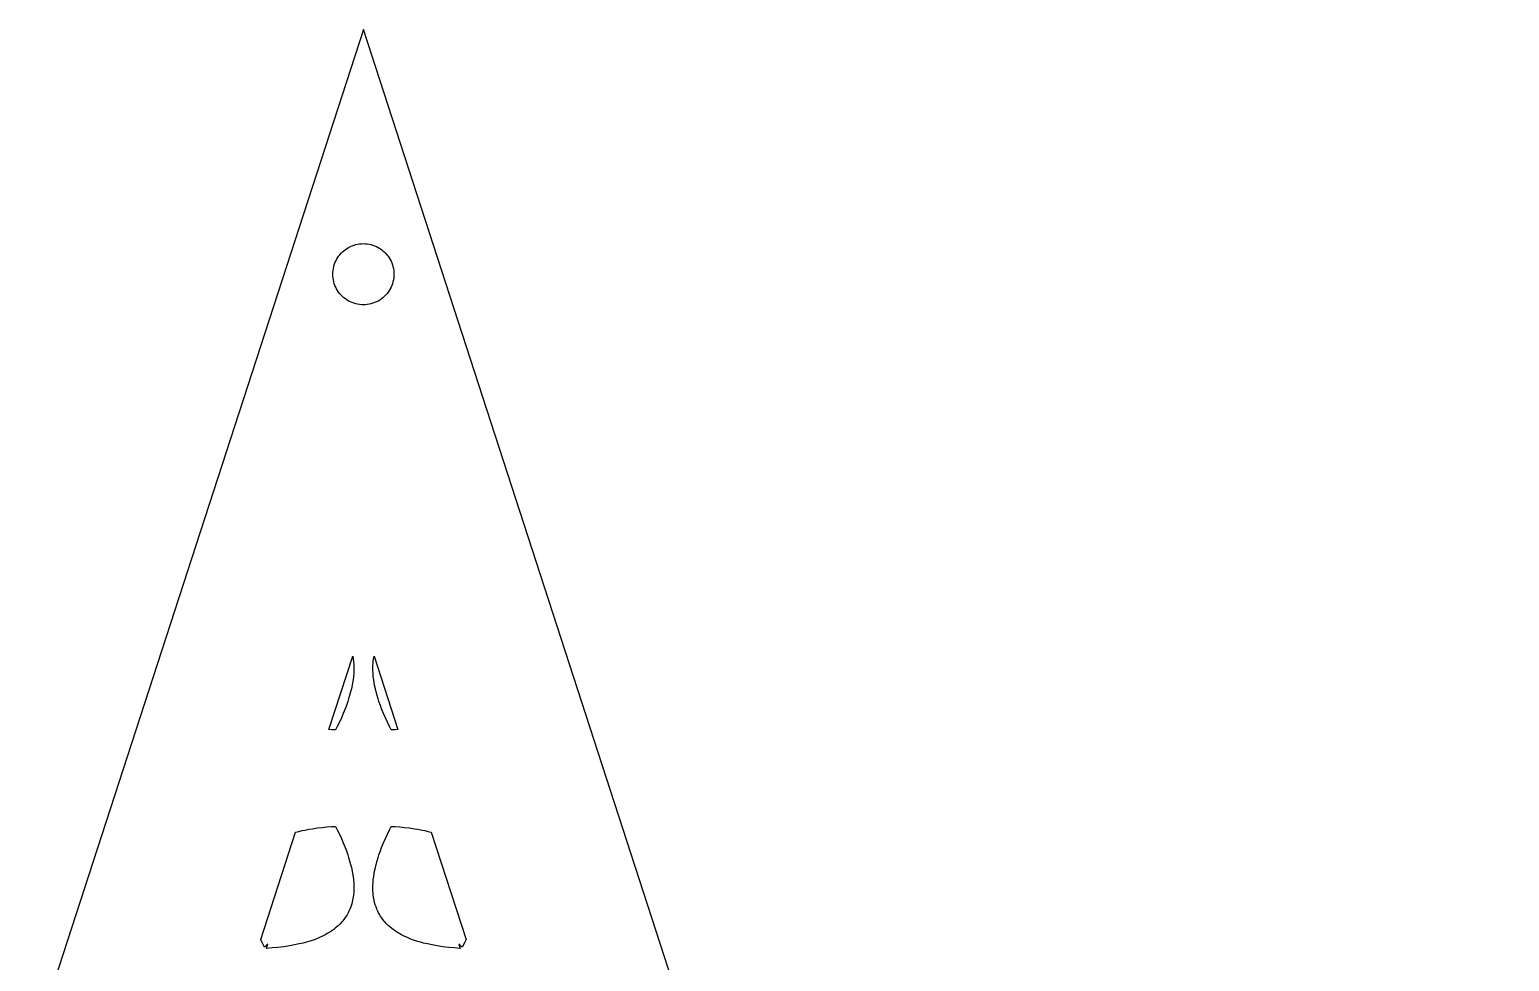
# Model space of a CAD drawing. Header units: metres. Extents: x -75 to 75, y 0 to 231.
# Drawn here: x -21.8 to 75, y 169.9 to 230.8 of the extents above; entities that cross this region are included whole.
import ezdxf

# ---------------------------------------------------------------- set-up
doc = ezdxf.new("R2010")
doc.units = ezdxf.units.M

msp = doc.modelspace()

# ---------------------------------------------------------------- linework, layer by layer
for p, q in [((0, 230.826), (-75, 0)), ((75, 0), (0, 230.826)), ((-1.68864, 215.898), (-1.61803, 216.002)), ((-1.61803, 216.002), (-1.54102, 216.101)), ((-1.54102, 216.101), (-1.45793, 216.195)), ((-1.45793, 216.195), (-1.36908, 216.284)), ((-1.36908, 216.284), (-1.27484, 216.367)), ((-1.27484, 216.367), (-1.17557, 216.444)), ((-1.17557, 216.444), (-1.07164, 216.515)), ((-1.07164, 216.515), (-0.9635, 216.579)), ((-0.9635, 216.579), (-0.85155, 216.636)), ((-0.85155, 216.636), (-0.73624, 216.686)), ((-0.73624, 216.686), (-0.61803, 216.728)), ((-0.61803, 216.728), (-0.49738, 216.763)), ((-0.49738, 216.763), (-0.37476, 216.791)), ((-0.37476, 216.791), (-0.25066, 216.81)), ((-0.25066, 216.81), (-0.12558, 216.822)), ((-0.12558, 216.822), (0, 216.826)), ((0, 216.826), (0.12558, 216.822)), ((0.12558, 216.822), (0.25066, 216.81)), ((0.25066, 216.81), (0.37476, 216.791)), ((0.37476, 216.791), (0.49738, 216.763)), ((0.49738, 216.763), (0.61803, 216.728)), ((0.61803, 216.728), (0.73624, 216.686)), ((0.73624, 216.686), (0.85155, 216.636)), ((0.85155, 216.636), (0.9635, 216.579)), ((0.9635, 216.579), (1.07164, 216.515)), ((1.07164, 216.515), (1.17557, 216.444)), ((1.17557, 216.444), (1.27484, 216.367)), ((1.27484, 216.367), (1.36908, 216.284)), ((1.36908, 216.284), (1.45793, 216.195)), ((1.45793, 216.195), (1.54102, 216.101)), ((1.54102, 216.101), (1.61803, 216.002)), ((1.61803, 216.002), (1.68864, 215.898)), ((-1.99605, 214.952), (-1.98422, 215.077)), ((-1.98422, 215.077), (-1.96457, 215.201)), ((-1.96457, 215.201), (-1.93716, 215.324)), ((-1.93716, 215.324), (-1.9021, 215.444)), ((-1.9021, 215.444), (-1.85954, 215.562)), ((-1.85954, 215.562), (-1.80965, 215.678)), ((-1.80965, 215.678), (-1.75261, 215.79)), ((-1.75261, 215.79), (-1.68864, 215.898)), ((1.68864, 215.898), (1.75261, 215.79)), ((1.75261, 215.79), (1.80965, 215.678)), ((1.80965, 215.678), (1.85954, 215.562)), ((1.85954, 215.562), (1.9021, 215.444)), ((1.9021, 215.444), (1.93716, 215.324)), ((1.93716, 215.324), (1.96457, 215.201)), ((1.96457, 215.201), (1.98422, 215.077)), ((1.98422, 215.077), (1.99605, 214.952)), ((-2, 214.826), (-1.99605, 214.952)), ((-1.99605, 214.701), (-2, 214.826)), ((-1.98422, 214.576), (-1.99605, 214.701)), ((-1.96457, 214.451), (-1.98422, 214.576)), ((-1.93716, 214.329), (-1.96457, 214.451)), ((-1.9021, 214.208), (-1.93716, 214.329)), ((-1.85954, 214.09), (-1.9021, 214.208)), ((-1.80965, 213.975), (-1.85954, 214.09)), ((1.85954, 214.09), (1.80965, 213.975)), ((1.9021, 214.208), (1.85954, 214.09)), ((1.93716, 214.329), (1.9021, 214.208)), ((1.96457, 214.451), (1.93716, 214.329)), ((1.98422, 214.576), (1.96457, 214.451)), ((1.99605, 214.701), (1.98422, 214.576)), ((1.99605, 214.952), (2, 214.826)), ((2, 214.826), (1.99605, 214.701)), ((-1.75261, 213.863), (-1.80965, 213.975)), ((-1.68864, 213.755), (-1.75261, 213.863)), ((-1.61803, 213.651), (-1.68864, 213.755)), ((-1.54102, 213.551), (-1.61803, 213.651)), ((-1.45793, 213.457), (-1.54102, 213.551)), ((-1.36908, 213.368), (-1.45793, 213.457)), ((-1.27484, 213.285), (-1.36908, 213.368)), ((-1.17557, 213.208), (-1.27484, 213.285)), ((-1.07164, 213.138), (-1.17557, 213.208)), ((-0.9635, 213.074), (-1.07164, 213.138)), ((-0.85155, 213.017), (-0.9635, 213.074)), ((0.9635, 213.074), (0.85155, 213.017)), ((1.07164, 213.138), (0.9635, 213.074)), ((1.17557, 213.208), (1.07164, 213.138)), ((1.27484, 213.285), (1.17557, 213.208)), ((1.36908, 213.368), (1.27484, 213.285)), ((1.45793, 213.457), (1.36908, 213.368)), ((1.54102, 213.551), (1.45793, 213.457)), ((1.61803, 213.651), (1.54102, 213.551)), ((1.68864, 213.755), (1.61803, 213.651)), ((1.75261, 213.863), (1.68864, 213.755)), ((1.80965, 213.975), (1.75261, 213.863)), ((-0.73624, 212.967), (-0.85155, 213.017)), ((-0.61803, 212.924), (-0.73624, 212.967)), ((-0.49738, 212.889), (-0.61803, 212.924)), ((-0.37476, 212.862), (-0.49738, 212.889)), ((-0.25066, 212.842), (-0.37476, 212.862)), ((-0.12558, 212.83), (-0.25066, 212.842)), ((0, 212.826), (-0.12558, 212.83)), ((0.12558, 212.83), (0, 212.826)), ((0.25066, 212.842), (0.12558, 212.83)), ((0.37476, 212.862), (0.25066, 212.842)), ((0.49738, 212.889), (0.37476, 212.862)), ((0.61803, 212.924), (0.49738, 212.889)), ((0.73624, 212.967), (0.61803, 212.924)), ((0.85155, 213.017), (0.73624, 212.967)), ((-2.25752, 185.046), (-0.7009, 189.836)), ((-0.7009, 189.836), (-0.66788, 189.653)), ((0.66788, 189.653), (0.70119, 189.835)), ((0.70119, 189.835), (2.25752, 185.046)), ((-0.66788, 189.653), (-0.64728, 189.492)), ((-0.64728, 189.492), (-0.63492, 189.36)), ((-0.63492, 189.36), (-0.62714, 189.227)), ((-0.62347, 188.917), (-0.63171, 188.739)), ((-0.62714, 189.227), (-0.62347, 189.126)), ((-0.62347, 189.126), (-0.62347, 188.917)), ((0.62302, 189.126), (0.62714, 189.227)), ((0.62393, 188.916), (0.62302, 189.126)), ((0.63171, 188.74), (0.62393, 188.916)), ((0.62714, 189.227), (0.63492, 189.36)), ((0.63492, 189.36), (0.64728, 189.492)), ((0.64728, 189.492), (0.66788, 189.653)), ((-0.73379, 187.952), (-0.78415, 187.716)), ((-0.70496, 188.107), (-0.73379, 187.952)), ((-0.67612, 188.297), (-0.70496, 188.107)), ((-0.64911, 188.52), (-0.67612, 188.297)), ((-0.63171, 188.739), (-0.64911, 188.52)), ((0.64911, 188.522), (0.63171, 188.74)), ((0.67612, 188.298), (0.64911, 188.522)), ((0.70541, 188.107), (0.67612, 188.298)), ((0.73379, 187.953), (0.70541, 188.107)), ((0.78415, 187.716), (0.73379, 187.953)), ((-0.96359, 187.057), (-1.01944, 186.888)), ((-0.90088, 187.268), (-0.96359, 187.057)), ((-0.83359, 187.514), (-0.90088, 187.268)), ((-0.78415, 187.716), (-0.83359, 187.514)), ((0.83359, 187.514), (0.78415, 187.716)), ((0.90042, 187.268), (0.83359, 187.514)), ((0.96405, 187.057), (0.90042, 187.268)), ((1.01898, 186.888), (0.96405, 187.057)), ((-1.32019, 186.091), (-1.43875, 185.813)), ((-1.19293, 186.406), (-1.32019, 186.091)), ((-1.10962, 186.627), (-1.19293, 186.406)), ((-1.01944, 186.888), (-1.10962, 186.627)), ((1.11008, 186.627), (1.01898, 186.888)), ((1.19247, 186.406), (1.11008, 186.627)), ((1.32019, 186.091), (1.19247, 186.406)), ((1.43875, 185.814), (1.32019, 186.091)), ((-2.07458, 185.031), (-2.25752, 185.046)), ((-1.81961, 185.016), (-2.07458, 185.031)), ((-1.70471, 185.245), (-1.81961, 185.016)), ((-1.56784, 185.532), (-1.70471, 185.245)), ((-1.43875, 185.813), (-1.56784, 185.532)), ((1.56784, 185.532), (1.43875, 185.814)), ((1.70471, 185.245), (1.56784, 185.532)), ((1.81961, 185.016), (1.70471, 185.245)), ((2.07458, 185.031), (1.81961, 185.016)), ((2.25752, 185.046), (2.07458, 185.031)), ((-6.71681, 171.321), (-4.44035, 178.327)), ((-4.44035, 178.327), (-4.22882, 178.383)), ((-4.22882, 178.383), (-4.01459, 178.434)), ((-4.01459, 178.434), (-3.83926, 178.471)), ((-3.83926, 178.471), (-3.56964, 178.522)), ((-3.56964, 178.522), (-3.33572, 178.561)), ((-3.33572, 178.561), (-2.99881, 178.609)), ((-2.99881, 178.609), (-2.69989, 178.645)), ((-2.69989, 178.645), (-2.39182, 178.674)), ((-2.39182, 178.674), (-2.07458, 178.699)), ((-2.07458, 178.699), (-1.81961, 178.714)), ((-1.81961, 178.714), (-1.70471, 178.485)), ((-1.70471, 178.485), (-1.56784, 178.198)), ((-1.56784, 178.198), (-1.43875, 177.916)), ((1.43875, 177.916), (1.56784, 178.198)), ((1.56784, 178.198), (1.70471, 178.485)), ((1.70471, 178.485), (1.81961, 178.714)), ((1.81961, 178.714), (2.07458, 178.699)), ((2.07458, 178.699), (2.39182, 178.674)), ((2.39182, 178.674), (2.69989, 178.645)), ((2.69989, 178.645), (2.99881, 178.609)), ((2.99881, 178.609), (3.33572, 178.561)), ((3.33572, 178.561), (3.56964, 178.523)), ((3.56964, 178.523), (3.83926, 178.471)), ((3.83926, 178.471), (4.01459, 178.434)), ((4.01459, 178.434), (4.22882, 178.383)), ((4.22882, 178.383), (4.44035, 178.327)), ((4.44035, 178.327), (6.71684, 171.321)), ((-1.43875, 177.916), (-1.32019, 177.639)), ((-1.32019, 177.639), (-1.19247, 177.323)), ((-1.19247, 177.323), (-1.11008, 177.103)), ((1.10962, 177.103), (1.19293, 177.323)), ((1.19293, 177.323), (1.32019, 177.639)), ((1.32019, 177.639), (1.43875, 177.916)), ((-1.11008, 177.103), (-1.01898, 176.842)), ((-1.01898, 176.842), (-0.96405, 176.673)), ((-0.96405, 176.673), (-0.90042, 176.461)), ((-0.90042, 176.461), (-0.83359, 176.216)), ((0.83359, 176.216), (0.90088, 176.461)), ((0.90088, 176.461), (0.96359, 176.673)), ((0.96359, 176.673), (1.01944, 176.842)), ((1.01944, 176.842), (1.10962, 177.103)), ((-0.83359, 176.216), (-0.78415, 176.014)), ((-0.78415, 176.014), (-0.73379, 175.777)), ((-0.73379, 175.777), (-0.70541, 175.622)), ((-0.70541, 175.622), (-0.67612, 175.432)), ((-0.67612, 175.432), (-0.64911, 175.208)), ((0.64911, 175.208), (0.67612, 175.432)), ((0.67612, 175.432), (0.70496, 175.622)), ((0.70496, 175.622), (0.73379, 175.777)), ((0.73379, 175.777), (0.78415, 176.014)), ((0.78415, 176.014), (0.83359, 176.216)), ((-0.64911, 175.208), (-0.63171, 174.99)), ((-0.63492, 174.369), (-0.64728, 174.237)), ((-0.62714, 174.502), (-0.63492, 174.369)), ((-0.63171, 174.99), (-0.62393, 174.814)), ((-0.62302, 174.604), (-0.62714, 174.502)), ((-0.62393, 174.814), (-0.62302, 174.604)), ((0.62347, 174.813), (0.63171, 174.99)), ((0.62347, 174.604), (0.62347, 174.813)), ((0.62714, 174.503), (0.62347, 174.604)), ((0.63492, 174.37), (0.62714, 174.503)), ((0.63171, 174.99), (0.64911, 175.208)), ((0.64728, 174.238), (0.63492, 174.37)), ((-0.82764, 173.44), (-0.88303, 173.299)), ((-0.77957, 173.585), (-0.82764, 173.44)), ((-0.73791, 173.735), (-0.77957, 173.585)), ((-0.70221, 173.889), (-0.73791, 173.735)), ((-0.66834, 174.075), (-0.70221, 173.889)), ((-0.64728, 174.237), (-0.66834, 174.075)), ((0.66788, 174.077), (0.64728, 174.238)), ((0.70175, 173.889), (0.66788, 174.077)), ((0.73791, 173.736), (0.70175, 173.889)), ((0.77911, 173.587), (0.73791, 173.736)), ((0.82718, 173.442), (0.77911, 173.587)), ((0.88257, 173.3), (0.82718, 173.442)), ((-1.40808, 172.459), (-1.51154, 172.347)), ((-1.36826, 172.505), (-1.40808, 172.459)), ((-1.27304, 172.623), (-1.36826, 172.505)), ((-1.18469, 172.745), (-1.27304, 172.623)), ((-1.11832, 172.846), (-1.18469, 172.745)), ((-1.07071, 172.923), (-1.11832, 172.846)), ((-0.99838, 173.053), (-1.07071, 172.923)), ((-0.94482, 173.161), (-0.99838, 173.053)), ((-0.88303, 173.299), (-0.94482, 173.161)), ((0.94437, 173.162), (0.88257, 173.3)), ((0.99838, 173.053), (0.94437, 173.162)), ((1.07025, 172.923), (0.99838, 173.053)), ((1.11786, 172.847), (1.07025, 172.923)), ((1.18469, 172.745), (1.11786, 172.847)), ((1.27213, 172.624), (1.18469, 172.745)), ((1.36734, 172.506), (1.27213, 172.624)), ((1.40762, 172.459), (1.36734, 172.506)), ((1.51154, 172.347), (1.40762, 172.459)), ((-2.8775, 171.437), (-3.15994, 171.323)), ((-2.70996, 171.513), (-2.8775, 171.437)), ((-2.54837, 171.593), (-2.70996, 171.513)), ((-2.45407, 171.643), (-2.54837, 171.593)), ((-2.36298, 171.694), (-2.45407, 171.643)), ((-2.18765, 171.801), (-2.36298, 171.694)), ((-2.07458, 171.875), (-2.18765, 171.801)), ((-1.94138, 171.97), (-2.07458, 171.875)), ((-1.83792, 172.05), (-1.94138, 171.97)), ((-1.74042, 172.131), (-1.83792, 172.05)), ((-1.62323, 172.236), (-1.74042, 172.131)), ((-1.51154, 172.347), (-1.62323, 172.236)), ((1.62231, 172.237), (1.51154, 172.347)), ((1.74042, 172.131), (1.62231, 172.237)), ((1.83792, 172.05), (1.74042, 172.131)), ((1.94138, 171.97), (1.83792, 172.05)), ((2.07458, 171.875), (1.94138, 171.97)), ((2.18674, 171.801), (2.07458, 171.875)), ((2.36206, 171.694), (2.18674, 171.801)), ((2.45407, 171.643), (2.36206, 171.694)), ((2.54745, 171.594), (2.45407, 171.643)), ((2.70905, 171.514), (2.54745, 171.594)), ((2.87659, 171.437), (2.70905, 171.514)), ((3.15994, 171.323), (2.87659, 171.437)), ((-6.63712, 171.149), (-6.71681, 171.321)), ((-6.47186, 170.811), (-6.63712, 171.149)), ((-6.25214, 171.036), (-6.47186, 170.811)), ((-6.33728, 170.733), (-6.25214, 171.036)), ((-5.96283, 170.759), (-6.33728, 170.733)), ((-5.60028, 170.792), (-5.96283, 170.759)), ((-5.20203, 170.839), (-5.60028, 170.792)), ((-4.81979, 170.896), (-5.20203, 170.839)), ((-4.49844, 170.953), (-4.81979, 170.896)), ((-4.19174, 171.018), (-4.49844, 170.953)), ((-3.93677, 171.08), (-4.19174, 171.018)), ((-3.73306, 171.134), (-3.93677, 171.08)), ((-3.57376, 171.181), (-3.73306, 171.134)), ((-3.34442, 171.255), (-3.57376, 171.181)), ((-3.15994, 171.323), (-3.34442, 171.255)), ((3.34442, 171.256), (3.15994, 171.323)), ((3.57376, 171.181), (3.34442, 171.256)), ((3.73306, 171.134), (3.57376, 171.181)), ((3.93677, 171.08), (3.73306, 171.134)), ((4.19174, 171.018), (3.93677, 171.08)), ((4.49844, 170.953), (4.19174, 171.018)), ((4.81979, 170.896), (4.49844, 170.953)), ((5.20203, 170.839), (4.81979, 170.896)), ((5.60028, 170.792), (5.20203, 170.839)), ((5.96283, 170.759), (5.60028, 170.792)), ((6.33728, 170.733), (5.96283, 170.759)), ((6.47186, 170.811), (6.25214, 171.036)), ((6.25214, 171.036), (6.33728, 170.733)), ((6.63666, 171.148), (6.47186, 170.811)), ((6.71684, 171.321), (6.63666, 171.148))]:
    msp.add_line(p, q)

doc.saveas('drawing.dxf')
